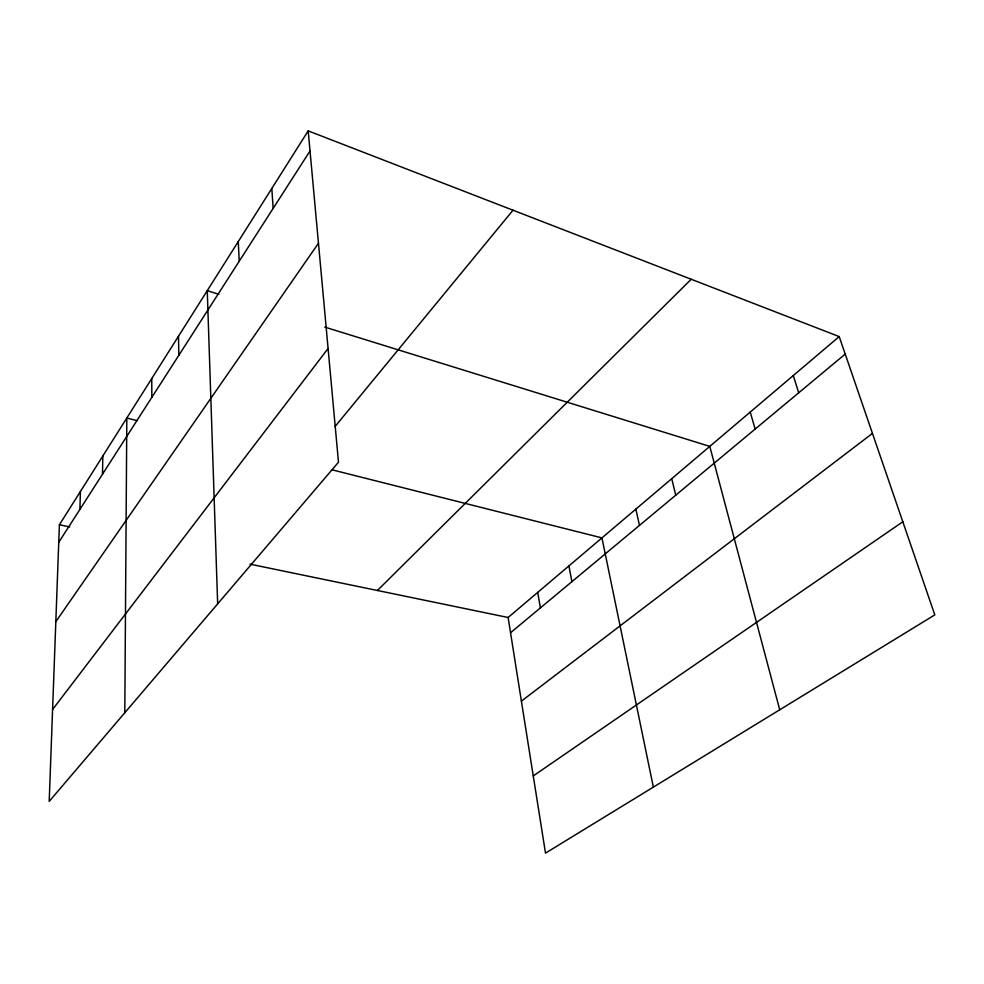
<?xml version="1.0" encoding="UTF-8"?>
<svg xmlns="http://www.w3.org/2000/svg" width="984" height="984" viewBox="0 0 984 984"><rect width="100%" height="100%" fill="white"/><g stroke="black" fill="none" stroke-linecap="round" stroke-linejoin="round"><path stroke-width="1.48" d="M124.796 712.76L126.813 418.04L137.182 420.66M102.496 474.202L102.828 456.022M79.901 509.392L80.405 491.52M308.189 130.872L59.397 524.767L49.2 801.394L338.484 462.209L308.189 130.872L839.204 336.589L934.8 614.889L545.505 853.128L508.125 617.497L839.204 336.589M58.745 542.344L310.022 150.958M55.83 621.679L318.459 243.245M52.582 709.513L328.09 348.508M335.027 426.564L513.008 210.219M377.413 590.486L691.211 279.259M510.548 632.749L845.207 354.08M521.397 701.137L872.451 433.391M533.254 775.933L902.82 521.778M59.397 524.767L69.79 526.92M249.973 564.152L508.125 617.497M331.485 469.675L601.937 537.891L653.351 787.126M218.891 294.29L207.255 290.686L217.661 603.881M324.757 327.094L709.784 446.392L779.722 709.796M793.276 375.544L798.713 392.8M750.226 412.075L755.146 429.073M671.728 478.679L675.75 495.186M635.836 509.134L639.477 525.382M568.924 565.898L571.901 581.655M537.707 592.393L540.388 607.891M271.805 188.485L273.183 208.35M238.263 241.584L239.247 261.203M178.485 336.221L178.842 355.298M151.745 378.569L151.844 397.351"/></g></svg>
